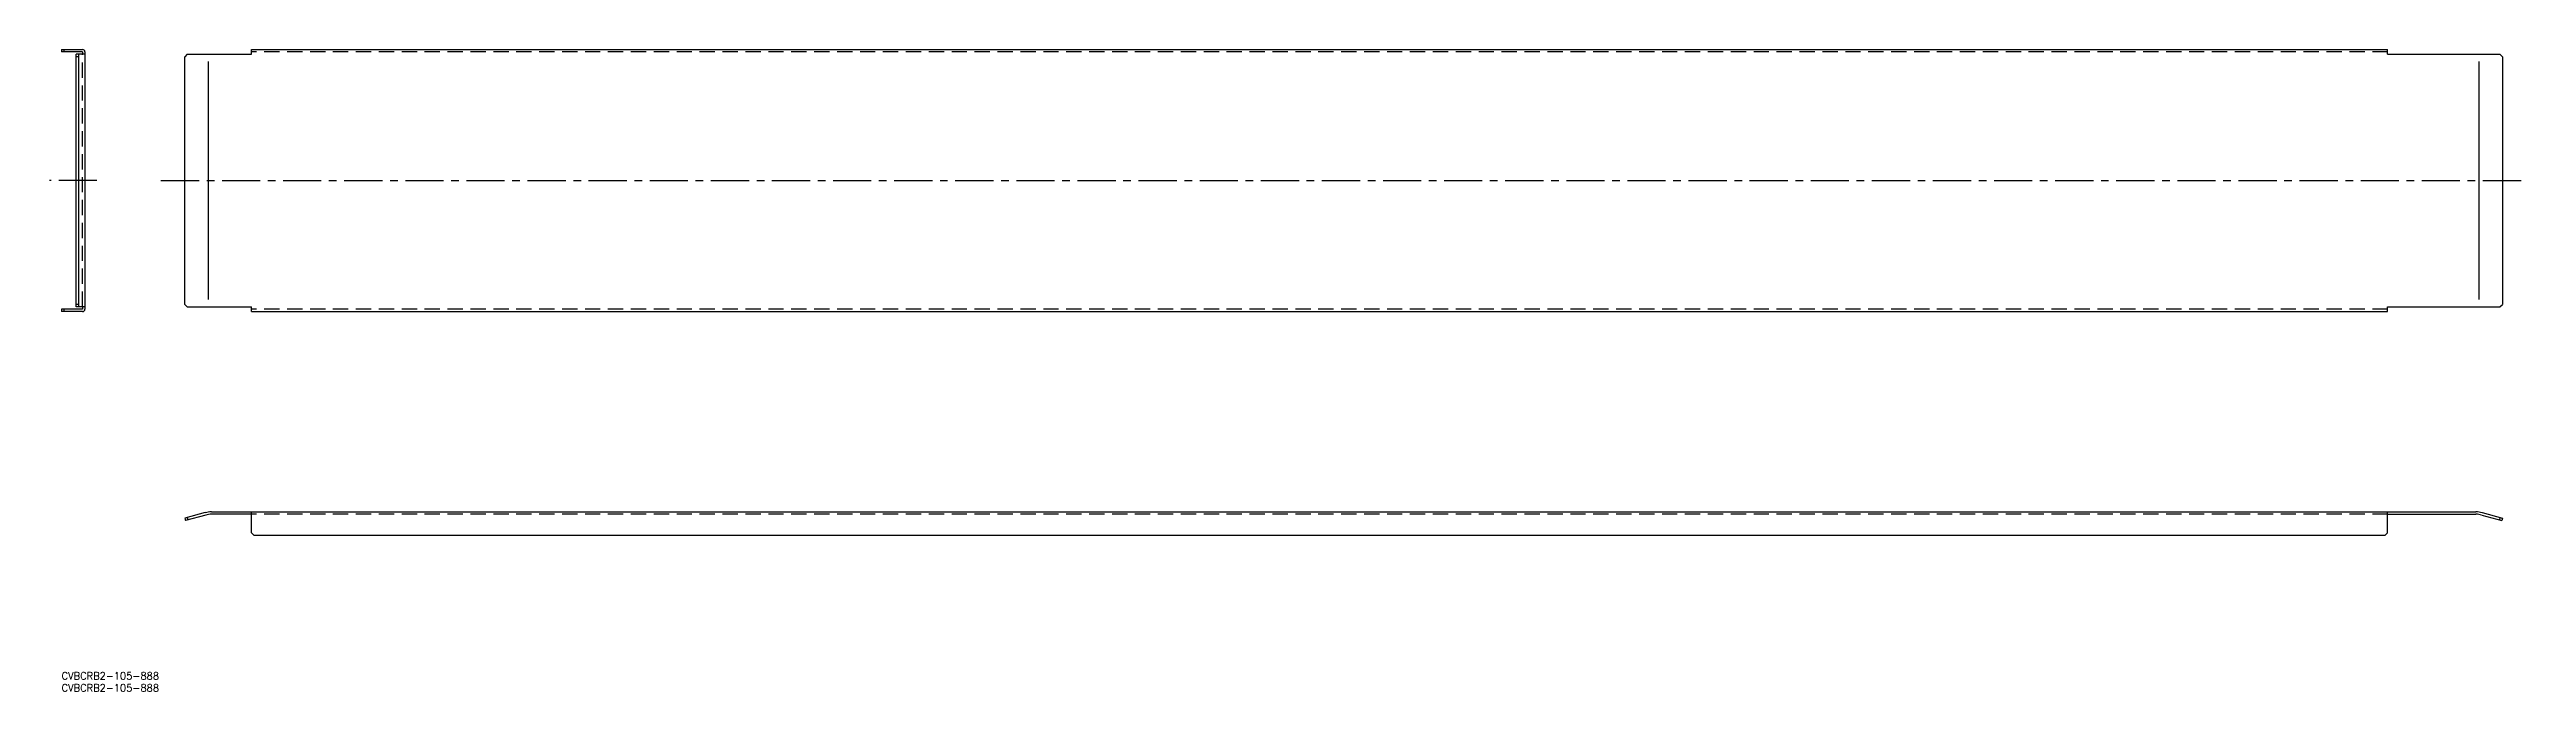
# Model space of a CAD drawing. Extents: x -5 to 1025, y -9 to 258.
import ezdxf

# ---------------------------------------------------------------- set-up
doc = ezdxf.new("R2010")
doc.units = 0
doc.header["$LTSCALE"] = 0.5
doc.linetypes.add('CENTER', pattern=[50.8, 31.75, -6.35, 6.35, -6.35])
doc.linetypes.add('DASHED', pattern=[19.05, 12.7, -6.35])
doc.layers.get('0').update_dxf_attribs({"linetype": 'CONTINUOUS'})
doc.layers.add('CENTER', color=1, linetype='CENTER')
doc.styles.get("Standard").update_dxf_attribs({"font": 'txt.shx', "height": 3, "bigfont": 'bigfont.shx'})

# ---------------------------------------------------------------- blocks, each defined once
blk = doc.blocks.new('*U18')
at = {"color": 7, "linetype": 'CONTINUOUS'}
for p in [(0, -4), (0, -9)]:
    blk.add_text('CVBCRB2-105-888', height=3, dxfattribs=at).set_placement(p)

msp = doc.modelspace()

# ---------------------------------------------------------------- linework, layer by layer
at = {"color": 7, "linetype": 'CONTINUOUS'}
for p, q in [((0, 258), (8.7, 258)), ((0, 258), (0, 257)), ((1, 258), (1, 257)), ((78.9, 258), (966.9, 258)), ((78.9, 256), (78.9, 258)), ((966.9, 256), (966.9, 258)), ((8.7, 257), (0, 257)), ((9.7, 256), (6.1, 256)), ((6.1, 151), (6.1, 256)), ((7, 255), (6.1, 255)), ((7, 256), (7, 151)), ((8.7, 257), (8.7, 256)), ((9.7, 257), (9.7, 150)), ((52.2, 256), (51.3, 255)), ((51.3, 152), (51.3, 255)), ((52.2, 256), (78.9, 256)), ((966.9, 256), (1013.6, 256)), ((1013.6, 256), (1014.6, 255)), ((1014.6, 255), (1014.6, 152)), ((8.7, 150), (0, 150)), ((0, 150), (0, 149)), ((8.7, 149), (0, 149)), ((1, 150), (1, 149)), ((7, 152), (6.1, 152)), ((9.7, 151), (6.1, 151)), ((8.7, 151), (8.7, 150)), ((52.2, 151), (51.3, 152)), ((52.2, 151), (78.9, 151)), ((78.9, 149), (78.9, 151)), ((78.9, 149), (966.9, 149)), ((966.9, 149), (966.9, 151)), ((966.9, 151), (1013.6, 151)), ((1013.6, 151), (1014.6, 152)), ((59.7, 65.4), (51.3, 63.1)), ((51.3, 63.1), (51.5, 62.1)), ((59.9, 64.4), (51.5, 62.1)), ((52.2, 63.4), (52.5, 62.4)), ((62.3, 65.7), (1003.6, 65.7)), ((78.9, 64.7), (62.3, 64.7)), ((78.9, 57), (78.9, 65.7)), ((966.9, 57), (966.9, 65.7)), ((966.9, 64.7), (1003.6, 64.7)), ((1006, 64.4), (1014.3, 62.1)), ((1006.2, 65.4), (1014.6, 63.1)), ((1013.6, 63.4), (1013.4, 62.4)), ((1014.6, 63.1), (1014.3, 62.1)), ((79.9, 56), (78.9, 57)), ((79.9, 56), (965.9, 56)), ((966.9, 57), (965.9, 56))]:
    msp.add_line(p, q, dxfattribs=at)
at = {"color": 3, "linetype": 'DASHED'}
for p, q in [((8.7, 151), (8.7, 256)), ((966.9, 257), (78.9, 257)), ((966.9, 150), (78.9, 150)), ((966.9, 64.7), (78.9, 64.7))]:
    msp.add_line(p, q, dxfattribs=at)
at = {"color": 3, "linetype": 'CONTINUOUS'}
for p, q in [((60.9, 253), (60.9, 154)), ((1004.9, 154), (1004.9, 253))]:
    msp.add_line(p, q, dxfattribs=at)
at = {"color": 7, "linetype": 'CONTINUOUS'}
for centre, radius, start, end in [((8.7, 257), 1, 0, 90), ((8.7, 150), 1, 270, 0), ((62.3, 55.7), 10, 90, 105), ((62.3, 55.7), 9, 90, 105), ((1003.6, 55.7), 10, 75, 90), ((1003.6, 55.7), 9, 75, 90)]:
    msp.add_arc(centre, radius, start, end, dxfattribs=at)
at = {"layer": 'CENTER', "color": 1, "linetype": 'CENTER'}
for p, q in [((14.7, 203.5), (-5, 203.5)), ((41.3, 203.5), (1024.6, 203.5))]:
    msp.add_line(p, q, dxfattribs=at)

# ---------------------------------------------------------------- block references
at = {"color": 7, "linetype": 'CONTINUOUS'}
msp.add_blockref('*U18', (0, 0), dxfattribs=at)

doc.saveas('drawing.dxf')
